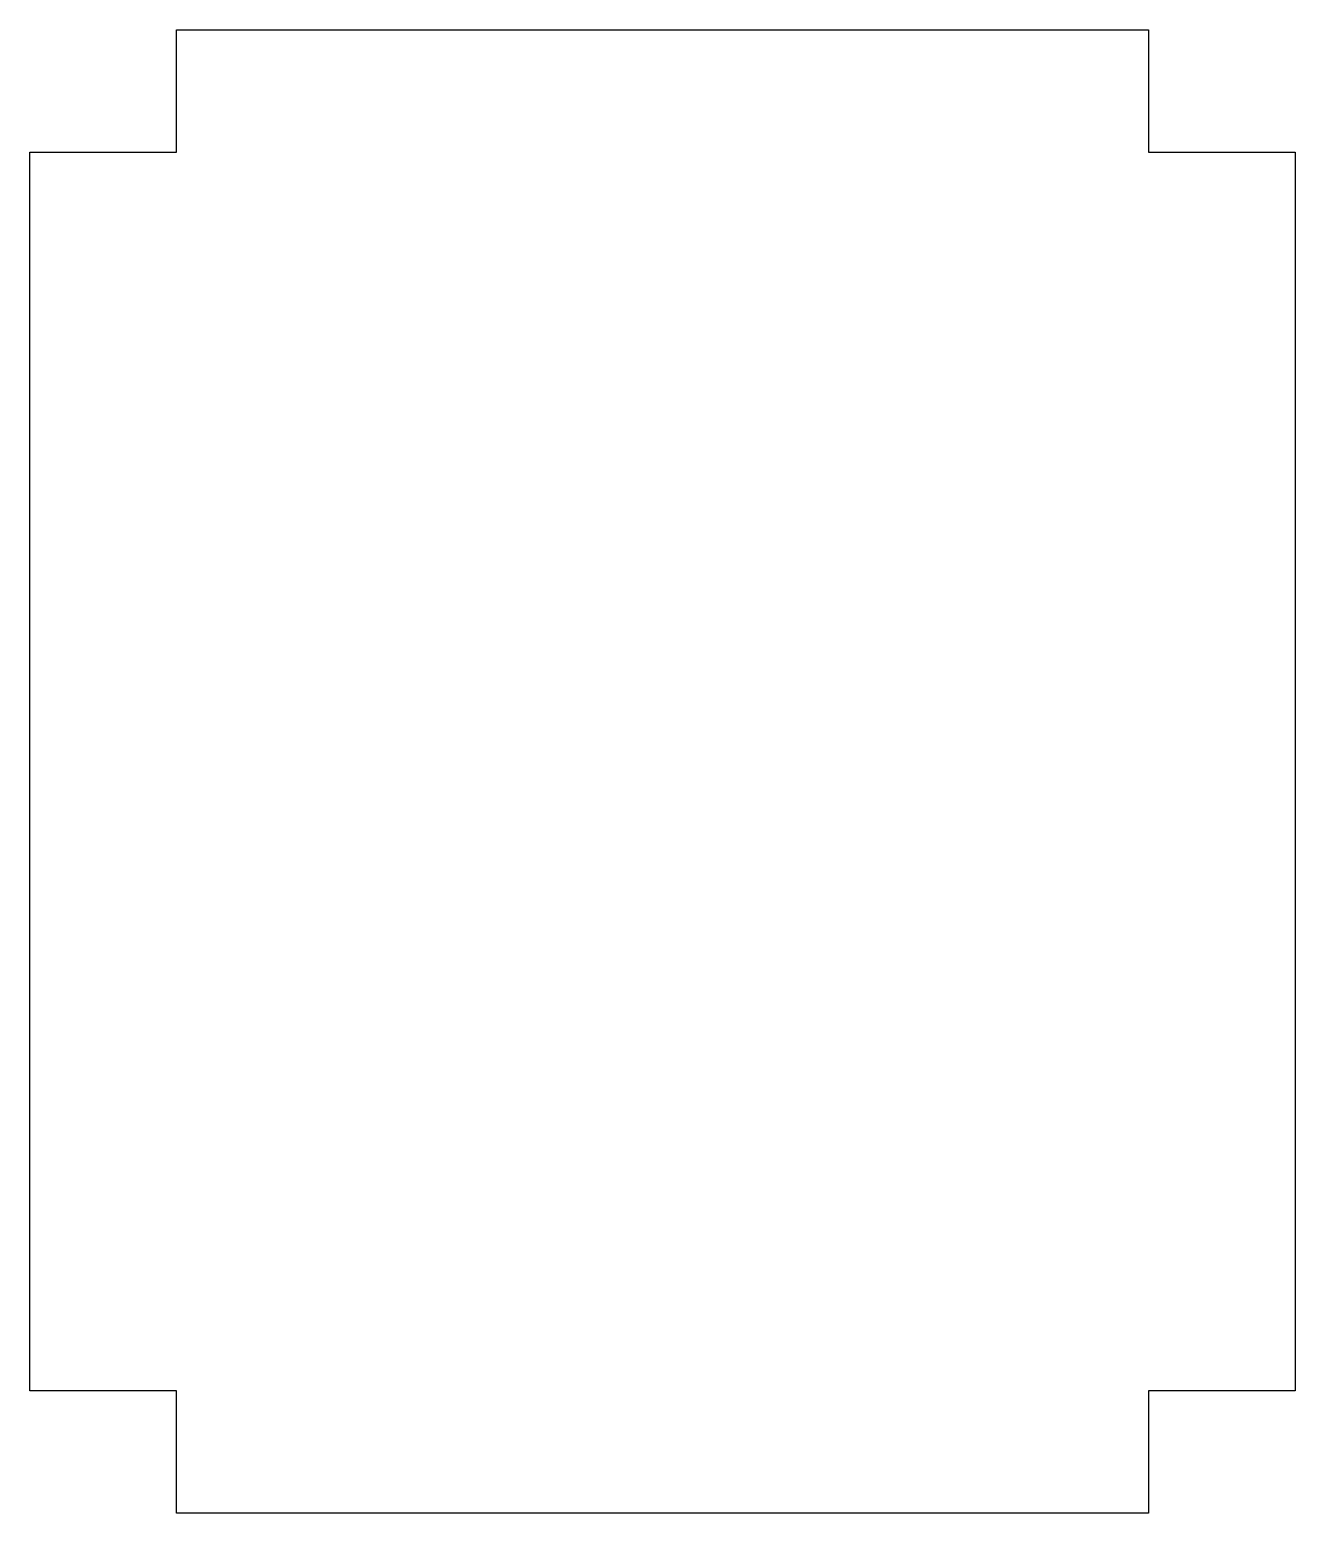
# Model space of a CAD drawing. Header units: millimetres. Extents: x -230 to 30, y -25 to 280.
import ezdxf

# ---------------------------------------------------------------- set-up
doc = ezdxf.new("R2010")
doc.units = ezdxf.units.MM

msp = doc.modelspace()

# ---------------------------------------------------------------- linework, layer by layer
for p, q in [((-200, 254.95), (-200, 280.2)), ((-200, 280.2), (0, 280.2)), ((0, 280.2), (0, 254.95)), ((-230.25, 254.95), (-200, 254.95)), ((-230.25, 0), (-230.25, 254.95)), ((0, 254.95), (30.25, 254.95)), ((30.25, 254.95), (30.25, 0)), ((-200, 0), (-230.25, 0)), ((-200, -25.25), (-200, 0)), ((30.25, 0), (0, 0)), ((0, 0), (0, -25.25)), ((0, -25.25), (-200, -25.25))]:
    msp.add_line(p, q)

doc.saveas('drawing.dxf')
